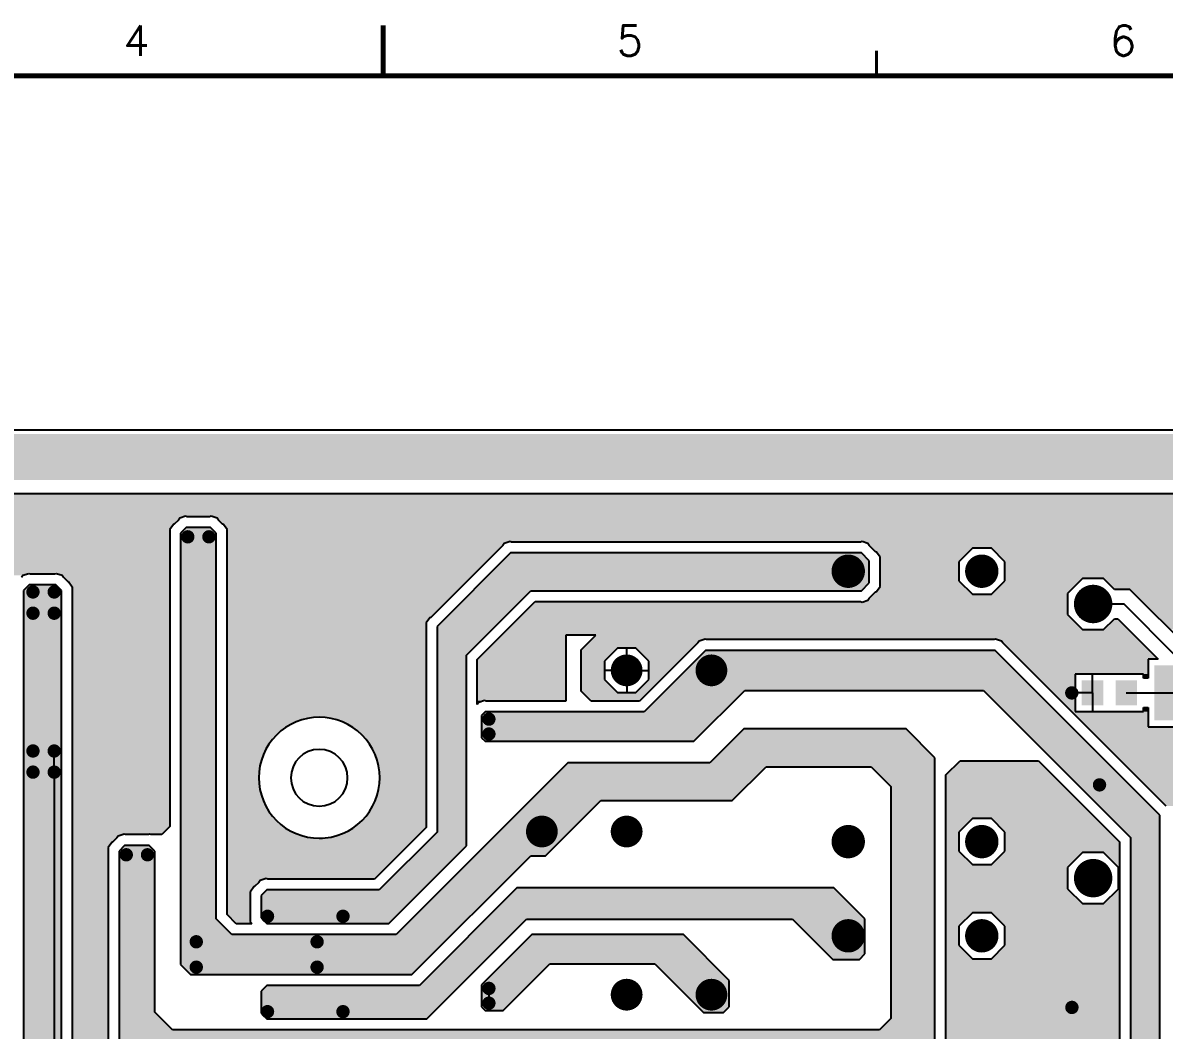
# Model space of a CAD drawing. Extents: x 295 to 953, y 10 to 290.
# Drawn here: x 651.4 to 764.2, y 190.7 to 290.2 of the extents above; entities that cross this region are included whole.
import ezdxf
from ezdxf.enums import TextEntityAlignment as Align

# ---------------------------------------------------------------- set-up
doc = ezdxf.new("R2010")
doc.units = 0
doc.header["$LTSCALE"] = 5
doc.header["$MEASUREMENT"] = 0
doc.layers.get('0').update_dxf_attribs({"linetype": 'CONTINUOUS', "lineweight": 25})
for name, color, linetype in [('L1-TOP_GBR', 7, 'CONTINUOUS'), ('문자', 4, 'CONTINUOUS'), ('테두리', 3, 'CONTINUOUS')]:
    doc.layers.add(name, color=color, linetype=linetype)
doc.styles.get("Standard").update_dxf_attribs({"font": 'simplex.shx'})

# ---------------------------------------------------------------- blocks, each defined once
blk = doc.blocks.new('C')
at = {"layer": '테두리'}
for points, const_width in [([(210, 290), (210, 285)], 0.5), ([(258.75, 287.5), (258.75, 285)], 0.3), ([(15, 285), (15, 15), (405, 15), (405, 285), (15, 285)], 0.5)]:
    blk.add_lwpolyline(points, dxfattribs=dict(at, const_width=const_width))
at = {"layer": '문자'}
for s, p in [('4', (185.62, 288.5)), ('5', (234.38, 288.5)), ('6', (283.12, 288.5))]:
    blk.add_text(s, height=3, dxfattribs=at).set_placement(p, align=Align.MIDDLE)

msp = doc.modelspace()

# ---------------------------------------------------------------- linework, layer by layer
for points, const_width in [([(667.34, 239.44, 1), (668, 239.44, 1)], 0.66), ([(669.43, 239.44, 1), (670.09, 239.44, 1)], 0.66), ([(732.12, 236.04, 1), (733.77, 236.04, 1)], 1.65), ([(745.32, 236.04, 1), (746.97, 236.04, 1)], 1.65), ([(652.04, 233.99, 1), (652.7, 233.99, 1)], 0.66), ([(654.14, 233.99, 1), (654.8, 233.99, 1)], 0.66), ([(756.2, 232.8, 1), (758.1, 232.8, 1)], 1.9), ([(652.04, 231.89, 1), (652.7, 231.89, 1)], 0.66), ([(654.14, 231.89, 1), (654.8, 231.89, 1)], 0.66), ([(710.26, 226.24, 1), (711.83, 226.24, 1)], 1.57), ([(718.64, 226.24, 1), (720.21, 226.24, 1)], 1.57), ([(754.71, 224.01, 1), (755.37, 224.01, 1)], 0.66), ([(697.1, 221.42, 1), (697.76, 221.42, 1)], 0.66), ([(697.1, 219.95, 1), (697.76, 219.95, 1)], 0.66), ([(652.04, 218.27, 1), (652.7, 218.27, 1)], 0.66), ([(654.14, 218.27, 1), (654.8, 218.27, 1)], 0.66), ([(652.04, 216.18, 1), (652.7, 216.18, 1)], 0.66), ([(654.14, 216.18, 1), (654.8, 216.18, 1)], 0.66), ([(757.45, 214.92, 1), (758.11, 214.92, 1)], 0.66), ([(701.88, 210.31, 1), (703.45, 210.31, 1)], 1.57), ([(710.26, 210.31, 1), (711.83, 210.31, 1)], 1.57), ([(732.12, 209.31, 1), (733.77, 209.31, 1)], 1.65), ([(745.32, 209.31, 1), (746.97, 209.31, 1)], 1.65), ([(661.26, 208.01, 1), (661.92, 208.01, 1)], 0.66), ([(663.36, 208.01, 1), (664.02, 208.01, 1)], 0.66), ([(756.2, 205.7, 1), (758.1, 205.7, 1)], 1.9), ([(675.22, 201.93, 1), (675.88, 201.93, 1)], 0.66), ([(682.68, 201.93, 1), (683.34, 201.93, 1)], 0.66), ([(732.12, 200, 1), (733.77, 200, 1)], 1.65), ([(745.32, 200, 1), (746.97, 200, 1)], 1.65), ([(668.18, 199.41, 1), (668.84, 199.41, 1)], 0.66), ([(680.12, 199.41, 1), (680.78, 199.41, 1)], 0.66), ([(668.18, 196.9, 1), (668.84, 196.9, 1)], 0.66), ([(680.12, 196.9, 1), (680.78, 196.9, 1)], 0.66), ([(697.1, 194.8, 1), (697.76, 194.8, 1)], 0.66), ([(710.26, 194.18, 1), (711.83, 194.18, 1)], 1.57), ([(718.64, 194.18, 1), (720.21, 194.18, 1)], 1.57), ([(675.22, 192.5, 1), (675.88, 192.5, 1)], 0.66), ([(682.68, 192.5, 1), (683.34, 192.5, 1)], 0.66), ([(697.1, 193.34, 1), (697.76, 193.34, 1)], 0.66), ([(754.72, 192.92, 1), (755.38, 192.92, 1)], 0.66)]:
    msp.add_lwpolyline(points, format="xyb", close=True, dxfattribs=dict(const_width=const_width))
for points in [[(767.32, 226.74), (767.32, 221.29), (763.2, 226.74), (763.2, 221.29)], [(758.15, 225.25), (758.15, 222.77), (756, 225.25), (756, 222.77)], [(761.5, 225.25), (761.5, 222.77), (759.36, 225.25), (759.36, 222.77)]]:
    msp.add_solid(points)
at = {"layer": 'L1-TOP_GBR'}
for p, q in [((865.18, 250), (505.48, 250)), ((853.58, 243.69), (520.04, 243.69)), ((667.46, 241.48), (666.87, 241.29)), ((667.61, 241.43), (667.46, 241.48)), ((669.82, 241.43), (667.61, 241.43)), ((669.97, 241.48), (669.82, 241.43)), ((670.56, 241.29), (669.97, 241.48)), ((666.25, 240.66), (665.88, 240.17)), ((666.32, 240.69), (666.25, 240.66)), ((666.74, 241.1), (666.32, 240.69)), ((666.87, 241.29), (666.74, 241.1)), ((667.51, 240.36), (666.95, 239.81)), ((669.92, 240.36), (667.51, 240.36)), ((670.48, 239.81), (669.92, 240.36)), ((670.7, 241.1), (670.56, 241.29)), ((671.11, 240.69), (670.7, 241.1)), ((671.19, 240.66), (671.11, 240.69)), ((671.55, 240.17), (671.19, 240.66)), ((665.88, 240.17), (665.88, 210.79)), ((666.95, 239.81), (666.95, 197.16)), ((670.48, 201.67), (670.48, 239.81)), ((671.55, 202.11), (671.55, 240.17)), ((698.8, 238.59), (691.68, 231.47)), ((698.94, 238.78), (698.8, 238.59)), ((699.52, 238.97), (698.94, 238.78)), ((699.67, 238.92), (699.52, 238.97)), ((734.16, 238.92), (699.67, 238.92)), ((734.31, 238.97), (734.16, 238.92)), ((734.89, 238.78), (734.31, 238.97)), ((735.03, 238.59), (734.89, 238.78)), ((735.65, 237.96), (735.03, 238.59)), ((745.21, 238.31), (743.88, 236.98)), ((747.09, 238.31), (745.21, 238.31)), ((748.41, 236.98), (747.09, 238.31)), ((699.57, 237.85), (692.31, 230.59)), ((734.25, 237.85), (699.57, 237.85)), ((735.02, 237.08), (734.25, 237.85)), ((735.02, 234.88), (735.02, 237.08)), ((735.73, 237.94), (735.65, 237.96)), ((736.09, 237.44), (735.73, 237.94)), ((736.09, 234.52), (736.09, 237.44)), ((743.88, 236.98), (743.88, 235.1)), ((748.41, 235.1), (748.41, 236.98)), ((651.37, 235.64), (651.95, 235.83)), ((651.95, 235.83), (652.1, 235.78)), ((652.1, 235.78), (654.53, 235.78)), ((654.53, 235.78), (654.68, 235.83)), ((654.68, 235.83), (655.26, 235.64)), ((651.23, 235.45), (651.37, 235.64)), ((652, 234.7), (651.45, 234.15)), ((654.63, 234.7), (652, 234.7)), ((655.18, 234.15), (654.63, 234.7)), ((655.26, 235.64), (655.4, 235.45)), ((655.4, 235.45), (655.82, 235.03)), ((655.82, 235.03), (655.89, 235.01)), ((655.89, 235.01), (656.25, 234.51)), ((734.25, 234.11), (735.02, 234.88)), ((743.88, 235.1), (745.21, 233.77)), ((747.09, 233.77), (748.41, 235.1)), ((756.1, 235.31), (754.63, 233.84)), ((758.19, 235.31), (756.1, 235.31)), ((759.26, 234.24), (758.19, 235.31)), ((651.45, 234.15), (651.45, 91.76)), ((655.18, 91.76), (655.18, 234.15)), ((656.25, 234.51), (656.25, 91.4)), ((695.21, 227.75), (701.57, 234.11)), ((701.57, 234.11), (734.25, 234.11)), ((735.03, 233.37), (735.65, 234)), ((735.65, 234), (735.73, 234.02)), ((735.73, 234.02), (736.09, 234.52)), ((745.21, 233.77), (747.09, 233.77)), ((754.63, 233.84), (754.63, 231.76)), ((760.79, 234.24), (759.26, 234.24)), ((766.7, 228.32), (760.79, 234.24)), ((696.28, 227.31), (702.01, 233.04)), ((702.01, 233.04), (734.16, 233.04)), ((734.16, 233.04), (734.31, 232.99)), ((734.31, 232.99), (734.89, 233.18)), ((734.89, 233.18), (735.03, 233.37)), ((757.15, 232.8), (760.19, 232.8)), ((765.26, 227.72), (760.19, 232.8)), ((691.6, 231.44), (691.24, 230.95)), ((691.68, 231.47), (691.6, 231.44)), ((754.63, 231.76), (756.1, 230.28)), ((758.19, 230.28), (759.26, 231.35)), ((759.26, 231.35), (759.59, 231.35)), ((759.59, 231.35), (763.59, 227.35)), ((691.24, 230.95), (691.24, 210.7)), ((692.31, 230.59), (692.31, 210.26)), ((756.1, 230.28), (758.19, 230.28)), ((705.05, 229.71), (705.05, 223.2)), ((707.99, 229.71), (705.05, 229.71)), ((706.56, 228.28), (707.99, 229.71)), ((718.21, 229.14), (718.08, 228.95)), ((718.8, 229.33), (718.21, 229.14)), ((718.95, 229.28), (718.8, 229.33)), ((747.36, 229.28), (718.95, 229.28)), ((747.51, 229.33), (747.36, 229.28)), ((748.09, 229.14), (747.51, 229.33)), ((748.23, 228.95), (748.09, 229.14)), ((706.56, 224.19), (706.56, 228.28)), ((710.14, 228.42), (708.86, 227.14)), ((711.95, 228.42), (710.14, 228.42)), ((711.05, 226.24), (711.05, 228.42)), ((713.23, 227.14), (711.95, 228.42)), ((718.08, 228.95), (712.33, 223.2)), ((718.85, 228.21), (712.77, 222.13)), ((747.46, 228.21), (718.85, 228.21)), ((763.73, 211.94), (747.46, 228.21)), ((764.36, 212.82), (748.23, 228.95)), ((695.21, 208.9), (695.21, 227.75)), ((696.28, 222.87), (696.28, 227.31)), ((708.86, 227.14), (708.86, 225.33)), ((713.23, 225.33), (713.23, 227.14)), ((762.58, 227.35), (762.58, 225.46)), ((763.59, 227.35), (762.58, 227.35)), ((711.05, 226.24), (708.86, 226.24)), ((711.05, 226.24), (711.05, 224.05)), ((711.05, 226.24), (713.23, 226.24)), ((755.38, 225.87), (755.38, 222.16)), ((762.12, 225.87), (755.38, 225.87)), ((757.08, 224.01), (757.08, 225.87)), ((762.12, 225.46), (762.12, 225.87)), ((708.86, 225.33), (710.14, 224.05)), ((711.95, 224.05), (713.23, 225.33)), ((762.58, 225.46), (762.12, 225.46)), ((707.55, 223.2), (706.56, 224.19)), ((710.14, 224.05), (711.95, 224.05)), ((717.7, 219.24), (722.73, 224.26)), ((722.73, 224.26), (746.3, 224.26)), ((746.3, 224.26), (760.83, 209.73)), ((757.08, 224.01), (755.38, 224.01)), ((757.08, 224.01), (757.08, 222.16)), ((760.43, 224.01), (765.26, 224.01)), ((696.42, 223.06), (696.28, 222.87)), ((696.28, 222.87), (696.28, 222.87)), ((697.01, 223.25), (696.42, 223.06)), ((697.16, 223.2), (697.01, 223.25)), ((705.05, 223.2), (697.16, 223.2)), ((712.33, 223.2), (707.55, 223.2)), ((762.12, 222.57), (762.58, 222.57)), ((762.12, 222.16), (762.12, 222.57)), ((762.58, 222.57), (762.58, 220.67)), ((678.37, 221.15), (677.84, 220.9)), ((678.93, 221.35), (678.37, 221.15)), ((679.49, 221.49), (678.93, 221.35)), ((680.08, 221.58), (679.49, 221.49)), ((680.66, 221.61), (680.08, 221.58)), ((681.25, 221.58), (680.66, 221.61)), ((681.83, 221.49), (681.25, 221.58)), ((682.4, 221.35), (681.83, 221.49)), ((682.95, 221.15), (682.4, 221.35)), ((683.48, 220.9), (682.95, 221.15)), ((697.06, 222.13), (696.71, 221.78)), ((696.71, 221.78), (696.71, 219.58)), ((712.77, 222.13), (697.06, 222.13)), ((755.38, 222.16), (762.12, 222.16)), ((676.87, 220.25), (676.43, 219.85)), ((677.34, 220.6), (676.87, 220.25)), ((677.84, 220.9), (677.34, 220.6)), ((683.98, 220.6), (683.48, 220.9)), ((684.46, 220.25), (683.98, 220.6)), ((684.89, 219.85), (684.46, 220.25)), ((722.62, 220.46), (719.27, 217.1)), ((738.66, 220.46), (722.62, 220.46)), ((741.52, 217.59), (738.66, 220.46)), ((762.58, 220.67), (767.94, 220.67)), ((675.69, 218.95), (675.39, 218.44)), ((676.04, 219.42), (675.69, 218.95)), ((676.43, 219.85), (676.04, 219.42)), ((685.29, 219.42), (684.89, 219.85)), ((685.64, 218.95), (685.29, 219.42)), ((685.94, 218.44), (685.64, 218.95)), ((696.71, 219.58), (697.06, 219.24)), ((697.06, 219.24), (717.7, 219.24)), ((654.47, 216.18), (654.47, 218.27)), ((675.14, 217.91), (674.94, 217.36)), ((675.39, 218.44), (675.14, 217.91)), ((686.19, 217.91), (685.94, 218.44)), ((686.39, 217.36), (686.19, 217.91)), ((674.79, 216.79), (674.71, 216.21)), ((674.94, 217.36), (674.79, 216.79)), ((686.53, 216.79), (686.39, 217.36)), ((686.61, 216.21), (686.53, 216.79)), ((705.23, 217.1), (688.26, 200.13)), ((719.27, 217.1), (705.23, 217.1)), ((721.47, 213.37), (724.83, 216.72)), ((724.83, 216.72), (735.2, 216.72)), ((735.2, 216.72), (737.15, 214.76)), ((741.52, 131.78), (741.52, 217.59)), ((742.59, 215.9), (744, 217.31)), ((744, 217.31), (751.74, 217.31)), ((751.74, 217.31), (759.76, 209.29)), ((654.47, 215.55), (654.47, 216.18)), ((654.47, 215.55), (654.47, 187.05)), ((674.71, 216.21), (674.68, 215.62)), ((674.68, 215.62), (674.71, 215.04)), ((686.64, 215.62), (686.61, 216.21)), ((686.61, 215.04), (686.64, 215.62)), ((742.59, 131.42), (742.59, 215.9)), ((674.71, 215.04), (674.79, 214.46)), ((674.79, 214.46), (674.94, 213.89)), ((686.39, 213.89), (686.53, 214.46)), ((686.53, 214.46), (686.61, 215.04)), ((737.15, 214.76), (737.15, 191.82)), ((674.94, 213.89), (675.14, 213.33)), ((675.14, 213.33), (675.39, 212.8)), ((685.94, 212.8), (686.19, 213.33)), ((686.19, 213.33), (686.39, 213.89)), ((703.03, 207.92), (708.48, 213.37)), ((708.48, 213.37), (721.47, 213.37)), ((675.39, 212.8), (675.69, 212.3)), ((675.69, 212.3), (676.04, 211.83)), ((685.29, 211.83), (685.64, 212.3)), ((685.64, 212.3), (685.94, 212.8)), ((676.04, 211.83), (676.08, 211.78)), ((676.08, 211.78), (676.43, 211.39)), ((676.43, 211.39), (676.87, 211)), ((676.87, 211), (677.34, 210.65)), ((683.98, 210.65), (684.46, 211)), ((684.46, 211), (684.89, 211.39)), ((684.89, 211.39), (685.29, 211.83)), ((745.21, 211.58), (743.88, 210.25)), ((747.09, 211.58), (745.21, 211.58)), ((748.41, 210.25), (747.09, 211.58)), ((763.73, 121.72), (763.73, 211.94)), ((660.8, 209.86), (660.66, 209.67)), ((661.38, 210.05), (660.8, 209.86)), ((661.53, 210), (661.38, 210.05)), ((663.14, 210), (661.53, 210)), ((663.14, 210.02), (663.14, 210)), ((663.79, 210.02), (663.14, 210.02)), ((663.9, 210.05), (663.79, 210.02)), ((664.01, 210.02), (663.9, 210.05)), ((665.1, 210.02), (664.01, 210.02)), ((665.88, 210.79), (665.1, 210.02)), ((677.34, 210.65), (677.84, 210.35)), ((677.84, 210.35), (678.37, 210.1)), ((678.37, 210.1), (678.93, 209.9)), ((678.93, 209.9), (679.49, 209.75)), ((681.83, 209.75), (682.4, 209.9)), ((682.4, 209.9), (682.95, 210.1)), ((682.95, 210.1), (683.48, 210.35)), ((683.48, 210.35), (683.54, 210.38)), ((683.54, 210.38), (683.98, 210.65)), ((691.24, 210.7), (686.14, 205.6)), ((692.31, 210.26), (686.58, 204.53)), ((743.88, 210.25), (743.88, 208.37)), ((748.41, 208.37), (748.41, 210.25)), ((660.17, 209.23), (659.81, 208.73)), ((659.81, 208.73), (659.81, 187.79)), ((660.24, 209.26), (660.17, 209.23)), ((660.66, 209.67), (660.24, 209.26)), ((661.43, 208.93), (660.88, 208.37)), ((663.85, 208.93), (661.43, 208.93)), ((664.4, 208.37), (663.85, 208.93)), ((679.49, 209.75), (680.08, 209.67)), ((680.08, 209.67), (680.66, 209.64)), ((680.66, 209.64), (680.98, 209.66)), ((680.98, 209.66), (681.25, 209.67)), ((681.25, 209.67), (681.83, 209.75)), ((687.53, 201.21), (695.21, 208.9)), ((759.76, 209.29), (759.76, 186.4)), ((760.83, 209.73), (760.83, 185.95)), ((660.88, 208.37), (660.88, 188.15)), ((664.4, 192.45), (664.4, 208.37)), ((689.83, 196.19), (701.57, 207.92)), ((701.57, 207.92), (703.03, 207.92)), ((743.88, 208.37), (745.21, 207.04)), ((747.09, 207.04), (748.41, 208.37)), ((756.1, 208.22), (754.63, 206.74)), ((758.19, 208.22), (756.1, 208.22)), ((759.66, 206.74), (758.19, 208.22)), ((745.21, 207.04), (747.09, 207.04)), ((754.63, 206.74), (754.63, 204.66)), ((759.66, 204.66), (759.66, 206.74)), ((674.84, 205.46), (674.7, 205.27)), ((675.42, 205.65), (674.84, 205.46)), ((675.57, 205.6), (675.42, 205.65)), ((686.14, 205.6), (675.57, 205.6)), ((674.21, 204.83), (673.85, 204.33)), ((673.85, 204.33), (673.85, 201.41)), ((674.28, 204.86), (674.21, 204.83)), ((674.7, 205.27), (674.28, 204.86)), ((675.47, 204.53), (674.92, 203.97)), ((686.58, 204.53), (675.47, 204.53)), ((700.2, 204.74), (690.56, 195.1)), ((731.53, 204.74), (700.2, 204.74)), ((734.6, 201.67), (731.53, 204.74)), ((754.63, 204.66), (756.1, 203.18)), ((758.19, 203.18), (759.66, 204.66)), ((674.92, 203.97), (674.92, 201.77)), ((756.1, 203.18), (758.19, 203.18)), ((672.46, 201.2), (671.55, 202.11)), ((745.21, 202.27), (743.88, 200.94)), ((747.09, 202.27), (745.21, 202.27)), ((748.41, 200.94), (747.09, 202.27)), ((672.02, 200.13), (670.48, 201.67)), ((674, 201.2), (672.46, 201.2)), ((673.85, 201.41), (674, 201.2)), ((674.92, 201.77), (675.47, 201.21)), ((675.47, 201.21), (687.53, 201.21)), ((691.3, 191.78), (701.15, 201.63)), ((701.15, 201.63), (727.44, 201.63)), ((727.44, 201.63), (731.42, 197.65)), ((734.6, 198.21), (734.6, 201.67)), ((743.88, 200.94), (743.88, 199.06)), ((748.41, 199.06), (748.41, 200.94)), ((688.26, 200.13), (672.02, 200.13)), ((701.67, 200.13), (696.71, 195.17)), ((716.65, 200.13), (701.67, 200.13)), ((721.19, 195.59), (716.65, 200.13)), ((743.88, 199.06), (745.21, 197.73)), ((747.09, 197.73), (748.41, 199.06)), ((731.42, 197.65), (734.05, 197.65)), ((734.05, 197.65), (734.6, 198.21)), ((745.21, 197.73), (747.09, 197.73)), ((666.95, 197.16), (667.93, 196.19)), ((698.84, 192.62), (703.45, 197.23)), ((703.45, 197.23), (713.82, 197.23)), ((713.82, 197.23), (718.64, 192.41)), ((667.93, 196.19), (689.83, 196.19)), ((696.71, 195.17), (696.71, 192.97)), ((721.19, 192.97), (721.19, 195.59)), ((675.47, 195.1), (674.92, 194.54)), ((674.92, 194.54), (674.92, 192.34)), ((690.56, 195.1), (675.47, 195.1)), ((697.43, 194.8), (697.43, 193.34)), ((696.71, 192.97), (697.06, 192.62)), ((720.63, 192.41), (721.19, 192.97)), ((666.15, 190.7), (664.4, 192.45)), ((674.92, 192.34), (675.47, 191.78)), ((675.47, 191.78), (691.3, 191.78)), ((697.06, 192.62), (698.84, 192.62)), ((718.64, 192.41), (720.63, 192.41)), ((737.15, 191.82), (736.03, 190.7)), ((736.03, 190.7), (666.15, 190.7))]:
    msp.add_line(p, q, dxfattribs=at)
for start, end in [(0, 180), (180, 0)]:
    msp.add_arc((680.66, 215.62), 2.81, start, end, dxfattribs=at)
for points in [[(505.89, 249.18), (506.3, 249.59), (865.43, 249.18), (865.01, 249.59)], [(506.3, 249.59), (506.3, 249.59), (865.01, 249.59), (506.3, 249.59)], [(505.89, 246.53), (505.89, 249.18), (868.07, 246.53), (865.43, 249.18)], [(505.89, 245.05), (505.89, 246.53), (868.07, 245.05), (868.07, 246.53)], [(505.89, 245.05), (505.89, 245.05), (517.44, 245.05), (868.07, 245.05)], [(520.04, 243.61), (520.04, 243.69), (853.66, 243.61), (853.58, 243.69)], [(606.48, 243.59), (606.48, 243.61), (853.67, 243.59), (853.66, 243.61)], [(617.98, 243.54), (617.98, 243.59), (853.73, 243.54), (853.67, 243.59)], [(621.55, 243.12), (621.55, 243.54), (854.14, 243.12), (853.73, 243.54)], [(623.51, 243.05), (623.43, 243.12), (854.22, 243.05), (854.14, 243.12)], [(644.12, 241.48), (644.12, 243.05), (855.78, 241.48), (854.22, 243.05)], [(644.12, 241.29), (644.12, 241.48), (666.87, 241.29), (667.46, 241.48)], [(667.61, 241.43), (667.46, 241.48), (669.82, 241.43), (669.97, 241.48)], [(670.56, 241.29), (669.97, 241.48), (855.97, 241.29), (855.78, 241.48)], [(644.12, 241.1), (644.12, 241.29), (666.74, 241.1), (666.87, 241.29)], [(644.12, 240.69), (644.12, 241.1), (666.32, 240.69), (666.74, 241.1)], [(644.12, 240.66), (644.12, 240.69), (666.25, 240.66), (666.32, 240.69)], [(644.12, 240.17), (644.12, 240.66), (665.88, 240.17), (666.25, 240.66)], [(666.95, 239.81), (667.51, 240.36), (670.48, 239.81), (669.92, 240.36)], [(667.51, 240.36), (667.51, 240.36), (669.92, 240.36), (667.51, 240.36)], [(670.7, 241.1), (670.56, 241.29), (856.16, 241.1), (855.97, 241.29)], [(670.85, 240.95), (670.7, 241.1), (856.31, 240.95), (856.16, 241.1)], [(671.11, 240.69), (670.85, 240.95), (856.58, 240.69), (856.31, 240.95)], [(671.19, 240.66), (671.11, 240.69), (856.6, 240.66), (856.58, 240.69)], [(671.55, 240.17), (671.19, 240.66), (857.1, 240.17), (856.6, 240.66)], [(644.12, 235.83), (644.12, 240.17), (665.88, 235.83), (665.88, 240.17)], [(666.95, 201.67), (666.95, 239.81), (670.48, 201.67), (670.48, 239.81)], [(671.55, 238.97), (671.55, 240.17), (858.3, 238.97), (857.1, 240.17)], [(671.55, 238.78), (671.55, 238.97), (698.94, 238.78), (699.52, 238.97)], [(671.55, 238.59), (671.55, 238.78), (698.8, 238.59), (698.94, 238.78)], [(671.55, 231.47), (671.55, 238.59), (691.68, 231.47), (698.8, 238.59)], [(699.67, 238.92), (699.52, 238.97), (734.16, 238.92), (734.31, 238.97)], [(734.89, 238.78), (734.31, 238.97), (858.49, 238.78), (858.3, 238.97)], [(735.03, 238.59), (734.89, 238.78), (858.67, 238.59), (858.49, 238.78)], [(735.31, 238.31), (735.03, 238.59), (858.96, 238.31), (858.67, 238.59)], [(735.65, 237.96), (735.31, 238.31), (744.86, 237.96), (745.21, 238.31)], [(735.31, 238.31), (735.31, 238.31), (745.21, 238.31), (747.09, 238.31)], [(748.41, 236.98), (747.09, 238.31), (860.29, 236.98), (858.96, 238.31)], [(696.6, 234.88), (698.81, 237.08), (735.02, 234.88), (735.02, 237.08)], [(698.81, 237.08), (699.57, 237.85), (735.02, 237.08), (734.25, 237.85)], [(699.57, 237.85), (699.57, 237.85), (734.25, 237.85), (699.57, 237.85)], [(735.73, 237.94), (735.65, 237.96), (744.84, 237.94), (744.86, 237.96)], [(736.09, 237.44), (735.73, 237.94), (744.34, 237.44), (744.84, 237.94)], [(736.09, 236.98), (736.09, 237.44), (743.88, 236.98), (744.34, 237.44)], [(736.09, 235.1), (736.09, 236.98), (743.88, 235.1), (743.88, 236.98)], [(748.41, 236.76), (748.41, 236.98), (860.5, 236.76), (860.29, 236.98)], [(644.12, 235.64), (644.12, 235.83), (651.37, 235.64), (651.95, 235.83)], [(652.1, 235.78), (651.95, 235.83), (654.53, 235.78), (654.68, 235.83)], [(655.26, 235.64), (654.68, 235.83), (665.88, 235.64), (665.88, 235.83)], [(748.41, 236.26), (748.41, 236.76), (861, 236.26), (860.5, 236.76)], [(748.41, 235.31), (748.41, 236.26), (866.49, 235.31), (865.54, 236.26)], [(748.41, 236.26), (748.41, 236.26), (865.54, 236.26), (861, 236.26)], [(651.45, 234.15), (652, 234.7), (655.18, 234.15), (654.63, 234.7)], [(652, 234.7), (652, 234.7), (654.63, 234.7), (652, 234.7)], [(655.4, 235.45), (655.26, 235.64), (665.88, 235.45), (665.88, 235.64)], [(655.82, 235.03), (655.4, 235.45), (665.88, 235.03), (665.88, 235.45)], [(655.89, 235.01), (655.82, 235.03), (665.88, 235.01), (665.88, 235.03)], [(656.25, 234.51), (655.89, 235.01), (665.88, 234.51), (665.88, 235.01)], [(695.84, 234.11), (696.6, 234.88), (734.25, 234.11), (735.02, 234.88)], [(736.09, 234.52), (736.09, 235.1), (744.46, 234.52), (743.88, 235.1)], [(747.16, 233.84), (748.41, 235.1), (754.63, 233.84), (755.89, 235.1)], [(748.41, 235.1), (748.41, 235.31), (755.89, 235.1), (756.1, 235.31)], [(748.41, 235.31), (748.41, 235.31), (756.1, 235.31), (758.19, 235.31)], [(759.26, 234.24), (758.19, 235.31), (779.76, 234.24), (780.83, 235.31)], [(758.19, 235.31), (758.19, 235.31), (780.83, 235.31), (782.92, 235.31)], [(651.45, 91.76), (651.45, 234.15), (655.18, 91.76), (655.18, 234.15)], [(656.25, 210.79), (656.25, 234.51), (665.88, 210.79), (665.88, 234.51)], [(692.31, 230.59), (695.84, 234.11), (698.04, 230.59), (701.57, 234.11)], [(695.84, 234.11), (695.84, 234.11), (701.57, 234.11), (734.25, 234.11)], [(735.03, 233.37), (735.43, 233.77), (754.63, 233.37), (754.63, 233.77)], [(735.43, 233.77), (735.65, 234), (745.21, 233.77), (744.98, 234)], [(735.65, 234), (735.73, 234.02), (744.98, 234), (744.96, 234.02)], [(735.73, 234.02), (736.09, 234.52), (744.96, 234.02), (744.46, 234.52)], [(747.09, 233.77), (747.16, 233.84), (754.63, 233.77), (754.63, 233.84)], [(761.19, 233.84), (760.79, 234.24), (779.36, 233.84), (779.76, 234.24)], [(763.27, 231.76), (761.19, 233.84), (779.36, 231.76), (779.36, 233.84)], [(700.72, 231.76), (701.96, 232.99), (754.63, 231.76), (754.63, 232.99)], [(701.96, 232.99), (702.01, 233.04), (734.31, 232.99), (734.16, 233.04)], [(702.01, 233.04), (702.01, 233.04), (711.95, 233.04), (702.01, 233.04)], [(734.31, 232.99), (734.89, 233.18), (754.63, 232.99), (754.63, 233.18)], [(734.89, 233.18), (735.03, 233.37), (754.63, 233.18), (754.63, 233.37)], [(671.55, 231.44), (671.55, 231.47), (691.6, 231.44), (691.68, 231.47)], [(671.55, 230.95), (671.55, 231.44), (691.24, 230.95), (691.6, 231.44)], [(699.25, 230.28), (700.72, 231.76), (756.1, 230.28), (754.63, 231.76)], [(758.19, 230.28), (759.26, 231.35), (760.66, 230.28), (759.59, 231.35)], [(759.26, 231.35), (759.26, 231.35), (759.59, 231.35), (759.26, 231.35)], [(763.59, 231.44), (763.27, 231.76), (779.68, 231.44), (779.36, 231.76)], [(764.75, 230.28), (763.59, 231.44), (780.83, 230.28), (779.68, 231.44)], [(671.55, 221.61), (671.55, 230.95), (691.24, 221.61), (691.24, 230.95)], [(692.31, 227.75), (692.31, 230.59), (695.21, 227.75), (698.04, 230.59)], [(698.68, 229.71), (699.25, 230.28), (761.23, 229.71), (760.66, 230.28)], [(696.28, 227.31), (698.68, 229.71), (705.05, 227.31), (705.05, 229.71)], [(698.68, 229.71), (698.68, 229.71), (705.05, 229.71), (707.99, 229.71)], [(707.23, 228.95), (707.42, 229.14), (718.08, 228.95), (718.21, 229.14)], [(707.42, 229.14), (707.61, 229.33), (718.21, 229.14), (718.8, 229.33)], [(707.61, 229.33), (707.99, 229.71), (761.61, 229.33), (761.23, 229.71)], [(718.95, 229.28), (718.8, 229.33), (747.36, 229.28), (747.51, 229.33)], [(748.09, 229.14), (747.51, 229.33), (761.8, 229.14), (761.61, 229.33)], [(748.23, 228.95), (748.09, 229.14), (761.99, 228.95), (761.8, 229.14)], [(706.56, 228.28), (706.7, 228.42), (710, 228.28), (710.14, 228.42)], [(706.56, 227.14), (706.56, 228.28), (708.86, 227.14), (710, 228.28)], [(706.7, 228.42), (707.23, 228.95), (717.55, 228.42), (718.08, 228.95)], [(706.7, 228.42), (706.7, 228.42), (710.14, 228.42), (711.95, 228.42)], [(713.23, 227.14), (711.95, 228.42), (716.27, 227.14), (717.55, 228.42)], [(714.91, 224.26), (718.85, 228.21), (751.4, 224.26), (747.46, 228.21)], [(718.85, 228.21), (718.85, 228.21), (747.46, 228.21), (718.85, 228.21)], [(749.83, 227.35), (748.23, 228.95), (763.59, 227.35), (761.99, 228.95)], [(692.31, 210.26), (692.31, 227.75), (695.21, 210.26), (695.21, 227.75)], [(696.28, 223.25), (696.28, 227.31), (705.05, 223.25), (705.05, 227.31)], [(706.56, 225.33), (706.56, 227.14), (708.86, 225.33), (708.86, 227.14)], [(713.23, 225.33), (713.23, 227.14), (714.46, 225.33), (716.27, 227.14)], [(751.31, 225.87), (749.83, 227.35), (762.58, 225.87), (762.58, 227.35)], [(749.83, 227.35), (749.83, 227.35), (762.58, 227.35), (763.59, 227.35)], [(755.03, 222.16), (751.31, 225.87), (755.38, 222.16), (755.38, 225.87)], [(751.31, 225.87), (751.31, 225.87), (755.38, 225.87), (762.12, 225.87)], [(762.12, 225.46), (762.12, 225.87), (762.58, 225.46), (762.58, 225.87)], [(706.56, 224.19), (706.56, 225.33), (710, 224.19), (708.86, 225.33)], [(711.95, 224.05), (713.23, 225.33), (713.18, 224.05), (714.46, 225.33)], [(706.7, 224.05), (706.56, 224.19), (710.14, 224.05), (710, 224.19)], [(707.55, 223.2), (706.7, 224.05), (712.33, 223.2), (713.18, 224.05)], [(712.77, 222.13), (714.91, 224.26), (720.6, 222.13), (722.73, 224.26)], [(714.91, 224.26), (714.91, 224.26), (722.73, 224.26), (746.3, 224.26)], [(758.63, 211.94), (746.3, 224.26), (763.73, 211.94), (751.4, 224.26)], [(696.28, 223.06), (696.28, 223.25), (696.42, 223.06), (697.01, 223.25)], [(696.28, 222.87), (696.28, 223.06), (696.28, 222.87), (696.42, 223.06)], [(697.16, 223.2), (697.01, 223.25), (705.05, 223.2), (705.05, 223.25)], [(762.12, 222.16), (762.12, 222.57), (762.58, 222.16), (762.58, 222.57)], [(762.12, 222.57), (762.12, 222.57), (762.58, 222.57), (762.12, 222.57)], [(671.55, 221.58), (671.55, 221.61), (680.08, 221.58), (680.66, 221.61)], [(671.55, 221.49), (671.55, 221.58), (679.49, 221.49), (680.08, 221.58)], [(671.55, 221.35), (671.55, 221.49), (678.93, 221.35), (679.49, 221.49)], [(671.55, 221.15), (671.55, 221.35), (678.37, 221.15), (678.93, 221.35)], [(671.55, 220.9), (671.55, 221.15), (677.84, 220.9), (678.37, 221.15)], [(681.25, 221.58), (680.66, 221.61), (691.24, 221.58), (691.24, 221.61)], [(681.83, 221.49), (681.25, 221.58), (691.24, 221.49), (691.24, 221.58)], [(682.4, 221.35), (681.83, 221.49), (691.24, 221.35), (691.24, 221.49)], [(682.95, 221.15), (682.4, 221.35), (691.24, 221.15), (691.24, 221.35)], [(683.48, 220.9), (682.95, 221.15), (691.24, 220.9), (691.24, 221.15)], [(696.71, 221.78), (697.06, 222.13), (720.25, 221.78), (720.6, 222.13)], [(696.71, 219.58), (696.71, 221.78), (718.05, 219.58), (720.25, 221.78)], [(756.51, 220.67), (755.03, 222.16), (762.58, 220.67), (762.58, 222.16)], [(671.55, 220.6), (671.55, 220.9), (677.34, 220.6), (677.84, 220.9)], [(671.55, 220.25), (671.55, 220.6), (676.87, 220.25), (677.34, 220.6)], [(671.55, 219.85), (671.55, 220.25), (676.43, 219.85), (676.87, 220.25)], [(683.98, 220.6), (683.48, 220.9), (691.24, 220.6), (691.24, 220.9)], [(684.46, 220.25), (683.98, 220.6), (691.24, 220.25), (691.24, 220.6)], [(684.89, 219.85), (684.46, 220.25), (691.24, 219.85), (691.24, 220.25)], [(719.76, 217.59), (722.62, 220.46), (741.52, 217.59), (738.66, 220.46)], [(722.62, 220.46), (722.62, 220.46), (738.66, 220.46), (722.62, 220.46)], [(756.59, 220.59), (756.51, 220.67), (790.43, 220.59), (790.35, 220.67)], [(756.51, 220.67), (756.51, 220.67), (776.22, 220.67), (774.49, 220.67)], [(759.34, 217.84), (756.59, 220.59), (836.89, 217.84), (839.64, 220.59)], [(756.59, 220.59), (756.59, 220.59), (792.25, 220.59), (790.43, 220.59)], [(762.58, 220.67), (767.94, 220.67), (774.49, 220.67), (774.31, 220.67)], [(671.55, 219.42), (671.55, 219.85), (676.04, 219.42), (676.43, 219.85)], [(671.55, 218.95), (671.55, 219.42), (675.69, 218.95), (676.04, 219.42)], [(671.55, 218.44), (671.55, 218.95), (675.39, 218.44), (675.69, 218.95)], [(685.29, 219.42), (684.89, 219.85), (691.24, 219.42), (691.24, 219.85)], [(685.64, 218.95), (685.29, 219.42), (691.24, 218.95), (691.24, 219.42)], [(685.94, 218.44), (685.64, 218.95), (691.24, 218.44), (691.24, 218.95)], [(697.06, 219.24), (696.71, 219.58), (717.7, 219.24), (718.05, 219.58)], [(671.55, 217.91), (671.55, 218.44), (675.14, 217.91), (675.39, 218.44)], [(671.55, 217.36), (671.55, 217.91), (674.94, 217.36), (675.14, 217.91)], [(686.19, 217.91), (685.94, 218.44), (691.24, 217.91), (691.24, 218.44)], [(686.39, 217.36), (686.19, 217.91), (691.24, 217.36), (691.24, 217.91)], [(759.53, 217.65), (759.34, 217.84), (772.7, 217.65), (773.28, 217.84)], [(671.55, 216.79), (671.55, 217.36), (674.79, 216.79), (674.94, 217.36)], [(671.55, 216.21), (671.55, 216.79), (674.71, 216.21), (674.79, 216.79)], [(686.53, 216.79), (686.39, 217.36), (691.24, 216.79), (691.24, 217.36)], [(686.61, 216.21), (686.53, 216.79), (691.24, 216.21), (691.24, 216.79)], [(701.5, 213.37), (704.85, 216.72), (721.47, 213.37), (724.83, 216.72)], [(704.85, 216.72), (705.23, 217.1), (741.52, 216.72), (741.52, 217.1)], [(704.85, 216.72), (704.85, 216.72), (724.83, 216.72), (735.2, 216.72)], [(719.27, 217.1), (719.76, 217.59), (741.52, 217.1), (741.52, 217.59)], [(737.15, 214.76), (735.2, 216.72), (741.52, 214.76), (741.52, 216.72)], [(742.59, 215.9), (744, 217.31), (753.15, 215.9), (751.74, 217.31)], [(744, 217.31), (744, 217.31), (747.09, 217.31), (744, 217.31)], [(759.72, 217.47), (759.53, 217.65), (772.56, 217.47), (772.7, 217.65)], [(760.13, 217.05), (759.72, 217.47), (772.14, 217.05), (772.56, 217.47)], [(760.16, 217.02), (760.13, 217.05), (772.07, 217.02), (772.14, 217.05)], [(760.66, 216.53), (760.16, 217.02), (771.71, 216.53), (772.07, 217.02)], [(671.55, 215.62), (671.55, 216.21), (674.68, 215.62), (674.71, 216.21)], [(671.55, 215.04), (671.55, 215.62), (674.71, 215.04), (674.68, 215.62)], [(686.64, 215.62), (686.61, 216.21), (691.24, 215.62), (691.24, 216.21)], [(686.61, 215.04), (686.64, 215.62), (691.24, 215.04), (691.24, 215.62)], [(742.59, 211.58), (742.59, 215.9), (757.47, 211.58), (753.15, 215.9)], [(764.36, 212.82), (760.66, 216.53), (771.71, 212.82), (771.71, 216.53)], [(671.55, 214.46), (671.55, 215.04), (674.79, 214.46), (674.71, 215.04)], [(671.55, 213.89), (671.55, 214.46), (674.94, 213.89), (674.79, 214.46)], [(686.39, 213.89), (686.53, 214.46), (691.24, 213.89), (691.24, 214.46)], [(686.53, 214.46), (686.61, 215.04), (691.24, 214.46), (691.24, 215.04)], [(737.15, 191.82), (737.15, 214.76), (741.52, 191.82), (741.52, 214.76)], [(671.55, 213.33), (671.55, 213.89), (675.14, 213.33), (674.94, 213.89)], [(671.55, 212.8), (671.55, 213.33), (675.39, 212.8), (675.14, 213.33)], [(685.94, 212.8), (686.19, 213.33), (691.24, 212.8), (691.24, 213.33)], [(686.19, 213.33), (686.39, 213.89), (691.24, 213.33), (691.24, 213.89)], [(696.05, 207.92), (701.5, 213.37), (703.03, 207.92), (708.48, 213.37)], [(701.5, 213.37), (701.5, 213.37), (708.48, 213.37), (721.47, 213.37)], [(671.55, 212.3), (671.55, 212.8), (675.69, 212.3), (675.39, 212.8)], [(671.55, 211.83), (671.55, 212.3), (676.04, 211.83), (675.69, 212.3)], [(685.29, 211.83), (685.64, 212.3), (691.24, 211.83), (691.24, 212.3)], [(685.64, 212.3), (685.94, 212.8), (691.24, 212.3), (691.24, 212.8)], [(671.55, 211.78), (671.55, 211.83), (676.08, 211.78), (676.04, 211.83)], [(671.55, 211.39), (671.55, 211.78), (676.43, 211.39), (676.08, 211.78)], [(671.55, 211), (671.55, 211.39), (676.87, 211), (676.43, 211.39)], [(671.55, 210.65), (671.55, 211), (677.34, 210.65), (676.87, 211)], [(684.06, 210.7), (684.46, 211), (691.24, 210.7), (691.24, 211)], [(684.46, 211), (684.89, 211.39), (691.24, 211), (691.24, 211.39)], [(684.89, 211.39), (685.29, 211.83), (691.24, 211.39), (691.24, 211.83)], [(742.59, 210.25), (742.59, 211.58), (743.88, 210.25), (745.21, 211.58)], [(742.59, 211.58), (742.59, 211.58), (745.21, 211.58), (747.09, 211.58)], [(747.8, 210.86), (747.09, 211.58), (758.19, 210.86), (757.47, 211.58)], [(760.83, 209.73), (758.63, 211.94), (763.73, 209.73), (763.73, 211.94)], [(656.25, 210.05), (656.25, 210.79), (665.14, 210.05), (665.88, 210.79)], [(656.25, 209.86), (656.25, 210.05), (660.8, 209.86), (661.38, 210.05)], [(656.25, 209.67), (656.25, 209.86), (660.66, 209.67), (660.8, 209.86)], [(661.49, 210.02), (661.38, 210.05), (663.79, 210.02), (663.9, 210.05)], [(661.53, 210), (661.49, 210.02), (663.14, 210), (663.14, 210.02)], [(661.49, 210.02), (661.49, 210.02), (663.14, 210.02), (663.79, 210.02)], [(664.01, 210.02), (663.9, 210.05), (665.1, 210.02), (665.14, 210.05)], [(671.55, 210.35), (671.55, 210.65), (677.84, 210.35), (677.34, 210.65)], [(671.55, 210.1), (671.55, 210.35), (678.37, 210.1), (677.84, 210.35)], [(671.55, 209.9), (671.55, 210.1), (678.93, 209.9), (678.37, 210.1)], [(671.55, 209.75), (671.55, 209.9), (679.49, 209.75), (678.93, 209.9)], [(681.83, 209.75), (682.4, 209.9), (690.29, 209.75), (690.43, 209.9)], [(682.4, 209.9), (682.95, 210.1), (690.43, 209.9), (690.63, 210.1)], [(682.95, 210.1), (683.48, 210.35), (690.63, 210.1), (690.88, 210.35)], [(683.48, 210.35), (683.54, 210.38), (690.88, 210.35), (690.92, 210.38)], [(683.54, 210.38), (683.98, 210.65), (690.92, 210.38), (691.18, 210.65)], [(683.98, 210.65), (684.06, 210.7), (691.18, 210.65), (691.24, 210.7)], [(690.95, 208.9), (692.31, 210.26), (695.21, 208.9), (695.21, 210.26)], [(742.59, 208.37), (742.59, 210.25), (743.88, 208.37), (743.88, 210.25)], [(748.41, 210.25), (747.8, 210.86), (758.8, 210.25), (758.19, 210.86)], [(748.41, 209.29), (748.41, 210.25), (759.76, 209.29), (758.8, 210.25)], [(656.25, 209.26), (656.25, 209.67), (660.24, 209.26), (660.66, 209.67)], [(656.25, 209.23), (656.25, 209.26), (660.17, 209.23), (660.24, 209.26)], [(656.25, 208.73), (656.25, 209.23), (659.81, 208.73), (660.17, 209.23)], [(656.25, 187.79), (656.25, 208.73), (659.81, 187.79), (659.81, 208.73)], [(660.88, 208.37), (661.43, 208.93), (664.4, 208.37), (663.85, 208.93)], [(661.43, 208.93), (661.43, 208.93), (663.85, 208.93), (661.43, 208.93)], [(671.55, 209.67), (671.55, 209.75), (680.08, 209.67), (679.49, 209.75)], [(671.55, 209.64), (671.55, 209.67), (680.66, 209.64), (680.08, 209.67)], [(671.55, 205.65), (671.55, 209.64), (686.19, 205.65), (690.18, 209.64)], [(680.66, 209.64), (680.98, 209.66), (690.18, 209.64), (690.19, 209.66)], [(680.98, 209.66), (681.25, 209.67), (690.19, 209.66), (690.2, 209.67)], [(681.25, 209.67), (681.83, 209.75), (690.2, 209.67), (690.29, 209.75)], [(686.58, 204.53), (690.95, 208.9), (690.84, 204.53), (695.21, 208.9)], [(748.41, 208.37), (748.41, 209.29), (759.76, 208.37), (759.76, 209.29)], [(760.83, 185.95), (760.83, 209.73), (763.73, 185.95), (763.73, 209.73)], [(660.88, 192.45), (660.88, 208.37), (664.4, 192.45), (664.4, 208.37)], [(688.26, 200.13), (696.05, 207.92), (693.77, 200.13), (701.57, 207.92)], [(696.05, 207.92), (696.05, 207.92), (701.57, 207.92), (703.03, 207.92)], [(742.59, 207.04), (742.59, 208.37), (745.21, 207.04), (743.88, 208.37)], [(747.09, 207.04), (748.26, 208.22), (754.93, 207.04), (756.1, 208.22)], [(748.26, 208.22), (748.41, 208.37), (759.76, 208.22), (759.76, 208.37)], [(748.26, 208.22), (748.26, 208.22), (756.1, 208.22), (758.19, 208.22)], [(759.66, 206.74), (758.19, 208.22), (759.76, 206.74), (759.76, 208.22)], [(742.59, 206.74), (742.59, 207.04), (754.63, 206.74), (754.93, 207.04)], [(742.59, 207.04), (742.59, 207.04), (747.09, 207.04), (745.21, 207.04)], [(742.59, 204.66), (742.59, 206.74), (754.63, 204.66), (754.63, 206.74)], [(759.66, 204.66), (759.66, 206.74), (759.76, 204.66), (759.76, 206.74)], [(671.55, 205.46), (671.55, 205.65), (674.84, 205.46), (675.42, 205.65)], [(671.55, 205.27), (671.55, 205.46), (674.7, 205.27), (674.84, 205.46)], [(675.57, 205.6), (675.42, 205.65), (686.14, 205.6), (686.19, 205.65)], [(671.55, 204.86), (671.55, 205.27), (674.28, 204.86), (674.7, 205.27)], [(671.55, 204.83), (671.55, 204.86), (674.21, 204.83), (674.28, 204.86)], [(671.55, 204.33), (671.55, 204.83), (673.85, 204.33), (674.21, 204.83)], [(671.55, 202.11), (671.55, 204.33), (673.85, 202.11), (673.85, 204.33)], [(674.92, 203.97), (675.47, 204.53), (690.28, 203.97), (690.84, 204.53)], [(697.13, 201.67), (700.2, 204.74), (734.6, 201.67), (731.53, 204.74)], [(700.2, 204.74), (700.2, 204.74), (731.53, 204.74), (700.2, 204.74)], [(742.59, 203.18), (742.59, 204.66), (756.1, 203.18), (754.63, 204.66)], [(758.19, 203.18), (759.66, 204.66), (759.76, 203.18), (759.76, 204.66)], [(674.92, 201.77), (674.92, 203.97), (688.08, 201.77), (690.28, 203.97)], [(742.59, 202.27), (742.59, 203.18), (759.76, 202.27), (759.76, 203.18)], [(672.25, 201.41), (671.55, 202.11), (673.85, 201.41), (673.85, 202.11)], [(742.59, 200.94), (742.59, 202.27), (743.88, 200.94), (745.21, 202.27)], [(742.59, 202.27), (742.59, 202.27), (745.21, 202.27), (747.09, 202.27)], [(748.41, 200.94), (747.09, 202.27), (759.76, 200.94), (759.76, 202.27)], [(666.95, 200.13), (666.95, 201.67), (672.02, 200.13), (670.48, 201.67)], [(672.46, 201.2), (672.25, 201.41), (674, 201.2), (673.85, 201.41)], [(675.47, 201.21), (674.92, 201.77), (687.53, 201.21), (688.08, 201.77)], [(690.56, 195.1), (697.1, 201.63), (694.61, 195.1), (701.15, 201.63)], [(697.1, 201.63), (697.13, 201.67), (734.6, 201.63), (734.6, 201.67)], [(697.1, 201.63), (697.1, 201.63), (701.15, 201.63), (727.44, 201.63)], [(730.87, 198.21), (727.44, 201.63), (734.6, 198.21), (734.6, 201.63)], [(742.59, 199.06), (742.59, 200.94), (743.88, 199.06), (743.88, 200.94)], [(748.41, 199.06), (748.41, 200.94), (759.76, 199.06), (759.76, 200.94)], [(666.95, 197.16), (666.95, 200.13), (690.81, 197.16), (693.77, 200.13)], [(698.77, 197.23), (701.67, 200.13), (719.55, 197.23), (716.65, 200.13)], [(701.67, 200.13), (701.67, 200.13), (716.65, 200.13), (701.67, 200.13)], [(742.59, 197.73), (742.59, 199.06), (745.21, 197.73), (743.88, 199.06)], [(747.09, 197.73), (748.41, 199.06), (759.76, 197.73), (759.76, 199.06)], [(731.42, 197.65), (730.87, 198.21), (734.05, 197.65), (734.6, 198.21)], [(742.59, 186.4), (742.59, 197.73), (759.76, 186.4), (759.76, 197.73)], [(742.59, 197.73), (742.59, 197.73), (747.09, 197.73), (745.21, 197.73)], [(667.93, 196.19), (666.95, 197.16), (689.83, 196.19), (690.81, 197.16)], [(696.71, 195.17), (698.77, 197.23), (701.39, 195.17), (703.45, 197.23)], [(698.77, 197.23), (698.77, 197.23), (703.45, 197.23), (713.82, 197.23)], [(715.46, 195.59), (713.82, 197.23), (721.19, 195.59), (719.55, 197.23)], [(696.71, 192.97), (696.71, 195.17), (699.19, 192.97), (701.39, 195.17)], [(718.09, 192.97), (715.46, 195.59), (721.19, 192.97), (721.19, 195.59)], [(674.92, 194.54), (675.47, 195.1), (694.06, 194.54), (694.61, 195.1)], [(674.92, 192.34), (674.92, 194.54), (691.85, 192.34), (694.06, 194.54)], [(697.06, 192.62), (696.71, 192.97), (698.84, 192.62), (699.19, 192.97)], [(718.64, 192.41), (718.09, 192.97), (720.63, 192.41), (721.19, 192.97)], [(660.88, 190.7), (660.88, 192.45), (666.15, 190.7), (664.4, 192.45)], [(675.47, 191.78), (674.92, 192.34), (691.3, 191.78), (691.85, 192.34)], [(736.03, 190.7), (737.15, 191.82), (741.52, 190.7), (741.52, 191.82)], [(660.88, 188.15), (660.88, 190.7), (741.52, 188.15), (741.52, 190.7)]]:
    msp.add_solid(points, dxfattribs=at)

# ---------------------------------------------------------------- block references
msp.add_blockref('C', (476.98, 0))

doc.saveas('drawing.dxf')
